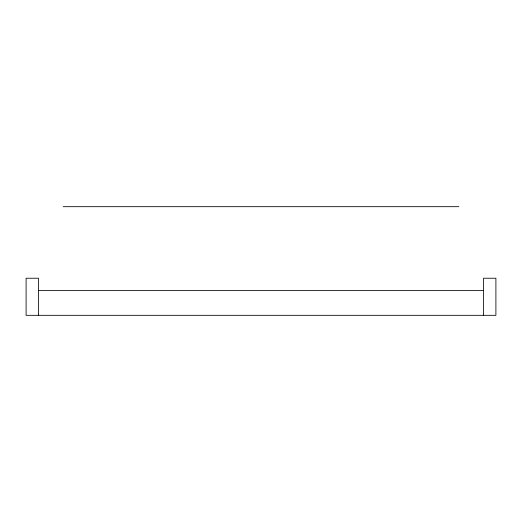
<?xml version="1.0" encoding="UTF-8"?>
<svg xmlns="http://www.w3.org/2000/svg" width="522" height="522" viewBox="0 0 522 522"><rect width="100%" height="100%" fill="white"/><g stroke="black" fill="none" stroke-linecap="round" stroke-linejoin="round"><path stroke-width="0.78" d="M63.188 206.679L458.812 206.679M38.465 290.591L483.535 290.591M483.535 315.321L483.535 278.233L495.9 278.233L495.9 315.321L26.1 315.321L26.1 278.233L38.465 278.233L38.465 315.321"/></g></svg>
